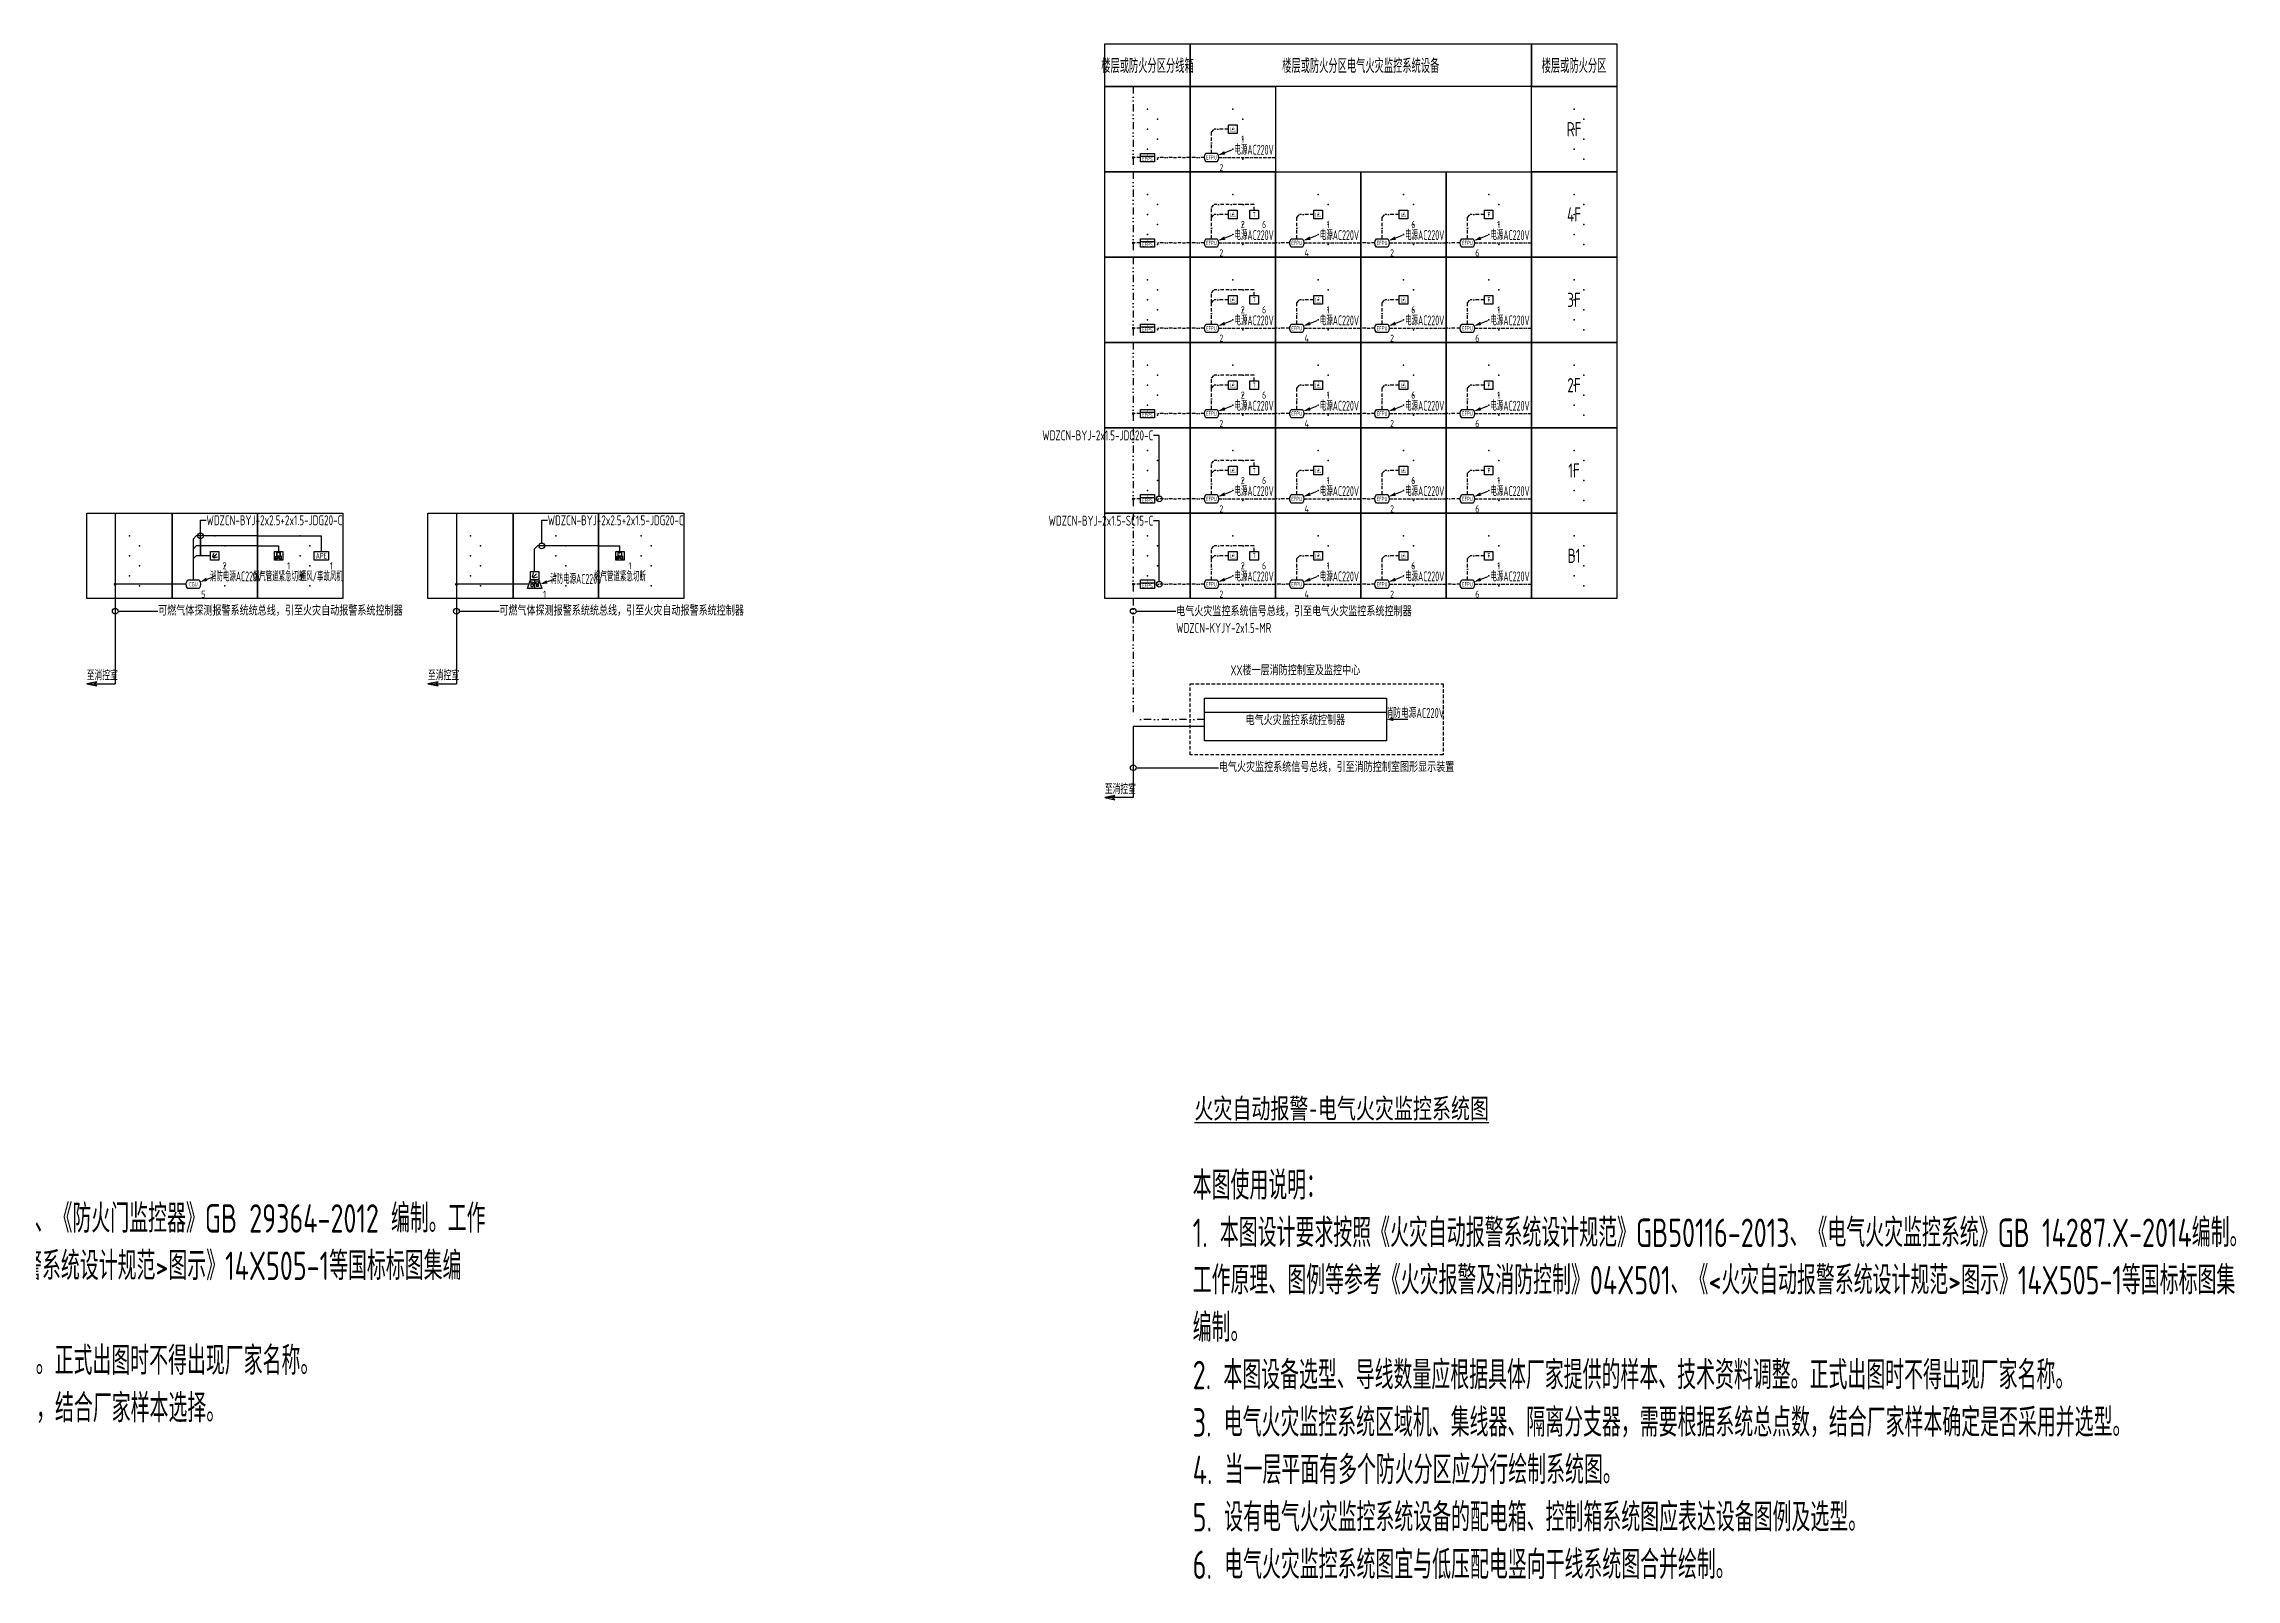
# Model space of a CAD drawing. Header units: millimetres. Extents: x -610917 to 349982, y -134386 to 298175.
# Drawn here: x 161603 to 238697, y -37479 to 16500 of the extents above; entities that cross this region are included whole.
import ezdxf
from ezdxf import colors
from ezdxf.entities.mleader import LeaderData, LeaderLine
from ezdxf.enums import TextEntityAlignment as Align
from ezdxf.math import Vec2, Vec3

# ---------------------------------------------------------------- set-up
doc = ezdxf.new("R2010")
doc.units = ezdxf.units.MM
doc.header["$LTSCALE"] = 500
doc.header["$MEASUREMENT"] = 0
for name, pattern in [('BORDER2', [0.875, 0.25, -0.125, 0.25, -0.125, 0, -0.125]), ('DIVIDE', [1.25, 0.5, -0.25, 0, -0.25, 0, -0.25]), ('DIVIDE2', [0.625, 0.25, -0.125, 0, -0.125, 0, -0.125]), ('HIDDEN', [0.375, 0.25, -0.125])]:
    doc.linetypes.add(name, pattern=pattern)
doc.layers.get('0').update_dxf_attribs({"linetype": 'CONTINUOUS'})
for name, color, linetype in [('E-EFPS-DEVC', 3, 'CONTINUOUS'), ('E-EFPS-WIRE', 1, 'BORDER2'), ('E-EFPS-WIRE2', 1, 'DIVIDE2'), ('E-EFPS-WIRE3', 1, 'DIVIDE'), ('E-FAS-DEVC', 3, 'CONTINUOUS'), ('E-FAS-WIRE', 4, 'CONTINUOUS'), ('E-POWR-EQPM', 3, 'CONTINUOUS'), ('E-REQU-DIMS', 30, 'CONTINUOUS'), ('E-UNIV-DIAG', 2, 'CONTINUOUS'), ('E-UNIV-DIAG2', 2, 'HIDDEN'), ('E-UNIV-EL', 140, 'CONTINUOUS'), ('E-UNIV-NOTE', 6, 'CONTINUOUS')]:
    doc.layers.add(name, color=color, linetype=linetype)
doc.styles.add('TH-STYLE1', font='Stfangso_0.ttf', dxfattribs={"width": 0.7})
doc.styles.add('TH-STYLE3', font='tssdeng.shx', dxfattribs={"width": 0.7, "bigfont": 'tssdchn.shx'})

# ---------------------------------------------------------------- blocks, each defined once
blk = doc.blocks.new('E-ES01')
blk.add_lwpolyline([(0, 3000), (3000, 3000), (3000, 0), (0, 0)], close=True)
for p in [(1500, 2200), (1850, 1850), (1500, 1500), (1500, 800), (1850, 1150), (1850, 450)]:
    blk.add_point(p)
blk = doc.blocks.new('E-BFAS621-3')
blk.add_lwpolyline([(-1.5, -1.5), (-1.5, 1.5), (1.5, 1.5), (1.5, -1.5)], close=True)
at = {"layer": 'E-UNIV-EL'}
for p, q in [((-0.65, 1.3), (0.65, 1.3)), ((-0.65, 0), (-0.65, 1.3)), ((-0.65, 0), (0.65, 0)), ((0, 0), (0, -0.7)), ((0.65, 0), (0.65, 1.3))]:
    blk.add_line(p, q, dxfattribs=at)
blk.add_lwpolyline([(1, -1.28), (1, -0.12), (-1, -1.28), (-1, -0.12)], close=True, dxfattribs=at)
at = {"layer": 'E-UNIV-EL', "style": 'TH-STYLE3', "width": 0.7}
blk.add_attdef('F', text='', height=1, dxfattribs=at).set_placement((0, 0.65), align=Align.MIDDLE)
blk = doc.blocks.new('E-BCGS215')
for points in [[(-2.5, -3), (-1.5, 0), (1.5, 0), (2.5, -3)], [(-1.5, 0), (-1.5, 3), (1.5, 3), (1.5, 0)]]:
    blk.add_lwpolyline(points, close=True)
at = {"layer": 'E-UNIV-EL'}
for p, q in [((-0.71, 1.15), (-0.35, 2.47)), ((-0.71, 0.79), (0.71, 2.21)), ((-0.35, 0.79), (0.97, 1.15)), ((0, 0), (0, -3)), ((-1.56, -0.5), (-0.24, -0.9)), ((-1.1, -1.5), (-1.56, -0.5)), ((-0.5, -1.5), (-1.3, -1.5)), ((-1.3, -1.5), (-1.3, -2.3)), ((-1.3, -2.3), (-0.5, -2.3)), ((-0.7, -1.5), (-0.24, -0.9)), ((-0.5, -1.5), (-0.5, -2.3)), ((0.6, -1.4), (0.6, -2.3)), ((1.2, -2.3), (0.6, -2.3)), ((1.2, -1.4), (1.2, -2.3))]:
    blk.add_line(p, q, dxfattribs=at)
at = {"layer": 'E-UNIV-EL', "const_width": 0.25}
blk.add_lwpolyline([(-0.62, 1.06, 1), (-0.44, 0.88, 1)], format="xyb", close=True, dxfattribs=at)
at = {"layer": 'E-UNIV-EL'}
blk.add_circle((0.9, -1), 0.5, dxfattribs=at)
blk = doc.blocks.new('E-BCGS110')
blk.add_lwpolyline([(-2, 1.5), (2, 1.5, -0.333333), (2, -1.5), (-2, -1.5, -0.333333)], format="xyb", close=True)
at = {"layer": 'E-UNIV-EL', "style": 'TH-STYLE3', "width": 0.7}
blk.add_attdef('F', text='', height=1.5, dxfattribs=at).set_placement((0, 0), align=Align.MIDDLE)
blk = doc.blocks.new('E-BCGS210')
blk.add_lwpolyline([(-1.5, -1.5), (-1.5, 1.5), (1.5, 1.5), (1.5, -1.5)], close=True)
at = {"layer": 'E-UNIV-EL'}
for p, q in [((-0.71, -0.35), (-0.35, 0.97)), ((-0.71, -0.71), (0.71, 0.71)), ((-0.35, -0.71), (0.97, -0.35))]:
    blk.add_line(p, q, dxfattribs=at)
at = {"layer": 'E-UNIV-EL', "const_width": 0.25}
blk.add_lwpolyline([(-0.62, -0.44, 1), (-0.44, -0.62, 1)], format="xyb", close=True, dxfattribs=at)
blk = doc.blocks.new('E-BDB004')
blk.add_lwpolyline([(-2.5, -1.5), (-2.5, 1.5), (2.5, 1.5), (2.5, -1.5)], close=True)
at = {"layer": 'E-UNIV-EL', "style": 'TH-STYLE3', "width": 0.7}
blk.add_attdef('BOX', text='', height=2, dxfattribs=at).set_placement((0, 0), align=Align.MIDDLE)
blk = doc.blocks.new('_DotBlank')
at = {"color": 0, "linetype": 'ByBlock', "lineweight": -2}
blk.add_line((-0.5, 0), (-1, 0), dxfattribs=at)
blk.add_circle((0, 0), 0.5, dxfattribs=at)
blk = doc.blocks.new('E-BEFPS021')
blk.add_lwpolyline([(-2.5, -1.5), (-2.5, 1.5), (2.5, 1.5), (2.5, -1.5)], close=True)
at = {"layer": 'E-UNIV-EL'}
blk.add_line((-2.5, 0.5), (2.5, 0.5), dxfattribs=at)
at = {"layer": 'E-UNIV-EL', "style": 'TH-STYLE3', "width": 0.7}
for height, p in [(1.5, (0, -0.5)), (1, (0, 1))]:
    blk.add_attdef('F', text='', height=height, dxfattribs=at).set_placement(p, align=Align.MIDDLE)
blk = doc.blocks.new('E-BEFPS110')
blk.add_lwpolyline([(-2, 1.5), (2, 1.5, -0.333333), (2, -1.5), (-2, -1.5, -0.333333)], format="xyb", close=True)
at = {"layer": 'E-UNIV-EL', "style": 'TH-STYLE3', "width": 0.7}
blk.add_attdef('F', text='', height=1.5, dxfattribs=at).set_placement((0, 0), align=Align.MIDDLE)
blk = doc.blocks.new('E-BEFPS220')
blk.add_lwpolyline([(-1.5, -1.5), (-1.5, 1.5), (1.5, 1.5), (1.5, -1.5)], close=True)
at = {"layer": 'E-UNIV-EL', "style": 'TH-STYLE3', "width": 0.7}
blk.add_attdef('F', text='', height=1.7, dxfattribs=at).set_placement((0, 0), align=Align.MIDDLE)
blk = doc.blocks.new('E-BEFPS210')
blk.add_lwpolyline([(-1.5, -1.5), (-1.5, 1.5), (1.5, 1.5), (1.5, -1.5)], close=True)
at = {"layer": 'E-UNIV-EL', "style": 'TH-STYLE3', "width": 0.7}
blk.add_attdef('F', text='', height=1.7, dxfattribs=at).set_placement((0, 0), align=Align.MIDDLE)

msp = doc.modelspace()

# ---------------------------------------------------------------- linework, layer by layer
at = {"layer": 'E-EFPS-WIRE'}
for p, q in [((202663, 13400), (202763, 13500)), ((202663, 12650), (202663, 13400)), ((203263, 13500), (202763, 13500)), ((200163, 12500), (199913, 12500)), ((202663, 10750), (202763, 10850)), ((204163, 10850), (202763, 10850)), ((204163, 10650), (204163, 10850)), ((202663, 10400), (202663, 10750)), ((202663, 10400), (202763, 10500)), ((202663, 9650), (202663, 10400)), ((203263, 10500), (202763, 10500)), ((205663, 10400), (205763, 10500)), ((205663, 9650), (205663, 10400)), ((206263, 10500), (205763, 10500)), ((208663, 10400), (208763, 10500)), ((208663, 9650), (208663, 10400)), ((209263, 10500), (208763, 10500)), ((211663, 10400), (211763, 10500)), ((211663, 9650), (211663, 10400)), ((212263, 10500), (211763, 10500)), ((200163, 9500), (199913, 9500)), ((205413, 9500), (204913, 9500)), ((211413, 9500), (210913, 9500)), ((202663, 7750), (202763, 7850)), ((202663, 7400), (202663, 7750)), ((204163, 7850), (202763, 7850)), ((204163, 7650), (204163, 7850)), ((202663, 7400), (202763, 7500)), ((202663, 6650), (202663, 7400)), ((203263, 7500), (202763, 7500)), ((205663, 7400), (205763, 7500)), ((205663, 6650), (205663, 7400)), ((206263, 7500), (205763, 7500)), ((208663, 7400), (208763, 7500)), ((208663, 6650), (208663, 7400)), ((209263, 7500), (208763, 7500)), ((211663, 7400), (211763, 7500)), ((211663, 6650), (211663, 7400)), ((212263, 7500), (211763, 7500)), ((200163, 6500), (199913, 6500)), ((205413, 6500), (204913, 6500)), ((211413, 6500), (210913, 6500)), ((202663, 4750), (202763, 4850)), ((202663, 4400), (202663, 4750)), ((204163, 4850), (202763, 4850)), ((204163, 4650), (204163, 4850)), ((202663, 4400), (202763, 4500)), ((202663, 3650), (202663, 4400)), ((203263, 4500), (202763, 4500)), ((205663, 4400), (205763, 4500)), ((205663, 3650), (205663, 4400)), ((206263, 4500), (205763, 4500)), ((208663, 4400), (208763, 4500)), ((208663, 3650), (208663, 4400)), ((209263, 4500), (208763, 4500)), ((211663, 4400), (211763, 4500)), ((211663, 3650), (211663, 4400)), ((212263, 4500), (211763, 4500)), ((200163, 3500), (199913, 3500)), ((205413, 3500), (204913, 3500)), ((211413, 3500), (210913, 3500)), ((202663, 1750), (202763, 1850)), ((202663, 1400), (202663, 1750)), ((204163, 1850), (202763, 1850)), ((204163, 1650), (204163, 1850)), ((202663, 1400), (202763, 1500)), ((202663, 650), (202663, 1400)), ((203263, 1500), (202763, 1500)), ((205663, 1400), (205763, 1500)), ((205663, 650), (205663, 1400)), ((206263, 1500), (205763, 1500)), ((208663, 1400), (208763, 1500)), ((208663, 650), (208663, 1400)), ((209263, 1500), (208763, 1500)), ((211663, 1400), (211763, 1500)), ((211663, 650), (211663, 1400)), ((212263, 1500), (211763, 1500)), ((200163, 500), (199913, 500)), ((205413, 500), (204913, 500)), ((211413, 500), (210913, 500)), ((202663, -1250), (202763, -1150)), ((202663, -1600), (202663, -1250)), ((202663, -1600), (202763, -1500)), ((204163, -1150), (202763, -1150)), ((203263, -1500), (202763, -1500)), ((204163, -1350), (204163, -1150)), ((205663, -1600), (205763, -1500)), ((206263, -1500), (205763, -1500)), ((208663, -1600), (208763, -1500)), ((209263, -1500), (208763, -1500)), ((211663, -1600), (211763, -1500)), ((212263, -1500), (211763, -1500)), ((202663, -2350), (202663, -1600)), ((205663, -2350), (205663, -1600)), ((208663, -2350), (208663, -1600)), ((211663, -2350), (211663, -1600)), ((200163, -2500), (199913, -2500))]:
    msp.add_line(p, q, dxfattribs=at)
at = {"layer": 'E-EFPS-WIRE2'}
for p, q in [((201913, 12500), (200663, 12500)), ((202413, 12500), (201913, 12500)), ((202913, 12500), (204913, 12500)), ((201913, 9500), (200663, 9500)), ((202413, 9500), (201913, 9500)), ((202913, 9500), (204913, 9500)), ((205913, 9500), (207913, 9500)), ((208413, 9500), (207913, 9500)), ((208913, 9500), (210913, 9500)), ((211913, 9500), (213913, 9500)), ((201913, 6500), (200663, 6500)), ((202413, 6500), (201913, 6500)), ((202913, 6500), (204913, 6500)), ((205913, 6500), (207913, 6500)), ((208413, 6500), (207913, 6500)), ((208913, 6500), (210913, 6500)), ((211913, 6500), (213913, 6500)), ((201913, 3500), (200663, 3500)), ((202413, 3500), (201913, 3500)), ((202913, 3500), (204913, 3500)), ((205913, 3500), (207913, 3500)), ((208413, 3500), (207913, 3500)), ((208913, 3500), (210913, 3500)), ((211913, 3500), (213913, 3500)), ((201913, 500), (200663, 500)), ((202413, 500), (201913, 500)), ((202913, 500), (204913, 500)), ((205913, 500), (207913, 500)), ((208413, 500), (207913, 500)), ((208913, 500), (210913, 500)), ((211913, 500), (213913, 500)), ((201913, -2500), (200663, -2500)), ((202413, -2500), (201913, -2500)), ((202913, -2500), (204913, -2500)), ((205413, -2500), (204913, -2500)), ((205913, -2500), (207913, -2500)), ((208413, -2500), (207913, -2500)), ((208913, -2500), (210913, -2500)), ((211413, -2500), (210913, -2500)), ((211913, -2500), (213913, -2500))]:
    msp.add_line(p, q, dxfattribs=at)
at = {"layer": 'E-EFPS-WIRE3'}
for p, q in [((199913, 15000), (199913, 12000)), ((199913, 12000), (199913, 9000)), ((199913, 9000), (199913, 6000)), ((199913, 6000), (199913, 3000)), ((199913, 3000), (199913, 0)), ((199913, 0), (199913, -3000)), ((199913, -3000), (199913, -7250)), ((202413, -7250), (199913, -7250))]:
    msp.add_line(p, q, dxfattribs=at)
at = {"layer": 'E-EFPS-WIRE3', "const_width": 50}
for points in [[(199888, 12500, 1), (199938, 12500, 1)], [(199888, 9500, 1), (199938, 9500, 1)], [(199888, 6500, 1), (199938, 6500, 1)], [(199888, 3500, 1), (199938, 3500, 1)], [(199888, 500, 1), (199938, 500, 1)], [(199888, -2500, 1), (199938, -2500, 1)]]:
    msp.add_lwpolyline(points, format="xyb", close=True, dxfattribs=at)
at = {"layer": 'E-FAS-DEVC'}
for p, q in [((203367, 12757), (203132, 12671)), ((203367, 9757), (203132, 9671)), ((206367, 9757), (206132, 9671)), ((209367, 9757), (209132, 9671)), ((212367, 9757), (212132, 9671)), ((203367, 6757), (203132, 6671)), ((206367, 6757), (206132, 6671)), ((209367, 6757), (209132, 6671)), ((212367, 6757), (212132, 6671)), ((203367, 3757), (203132, 3671)), ((206367, 3757), (206132, 3671)), ((209367, 3757), (209132, 3671)), ((212367, 3757), (212132, 3671)), ((203367, 757), (203132, 671)), ((206367, 757), (206132, 671)), ((209367, 757), (209132, 671)), ((212367, 757), (212132, 671)), ((167567, -2243), (167332, -2329)), ((203367, -2243), (203132, -2329)), ((206367, -2243), (206132, -2329)), ((209367, -2243), (209132, -2329)), ((212367, -2243), (212132, -2329)), ((179532, -2329), (179297, -2414)), ((202413, -7000), (208813, -7000)), ((209563, -7250), (209063, -7250))]:
    msp.add_line(p, q, dxfattribs=at)
for points in [[(203132, 12671, 125, 0, 0), (202897, 12586, 0, 0, 0)], [(203132, 9671, 125, 0, 0), (202897, 9586, 0, 0, 0)], [(206132, 9671, 125, 0, 0), (205897, 9586, 0, 0, 0)], [(209132, 9671, 125, 0, 0), (208897, 9586, 0, 0, 0)], [(212132, 9671, 125, 0, 0), (211897, 9586, 0, 0, 0)], [(203132, 6671, 125, 0, 0), (202897, 6586, 0, 0, 0)], [(206132, 6671, 125, 0, 0), (205897, 6586, 0, 0, 0)], [(209132, 6671, 125, 0, 0), (208897, 6586, 0, 0, 0)], [(212132, 6671, 125, 0, 0), (211897, 6586, 0, 0, 0)], [(203132, 3671, 125, 0, 0), (202897, 3586, 0, 0, 0)], [(206132, 3671, 125, 0, 0), (205897, 3586, 0, 0, 0)], [(209132, 3671, 125, 0, 0), (208897, 3586, 0, 0, 0)], [(212132, 3671, 125, 0, 0), (211897, 3586, 0, 0, 0)], [(203132, 671, 125, 0, 0), (202897, 586, 0, 0, 0)], [(206132, 671, 125, 0, 0), (205897, 586, 0, 0, 0)], [(209132, 671, 125, 0, 0), (208897, 586, 0, 0, 0)], [(212132, 671, 125, 0, 0), (211897, 586, 0, 0, 0)], [(167332, -2329, 125, 0, 0), (167097, -2414, 0, 0, 0)], [(203132, -2329, 125, 0, 0), (202897, -2414, 0, 0, 0)], [(206132, -2329, 125, 0, 0), (205897, -2414, 0, 0, 0)], [(209132, -2329, 125, 0, 0), (208897, -2414, 0, 0, 0)], [(212132, -2329, 125, 0, 0), (211897, -2414, 0, 0, 0)], [(179297, -2414, 125, 0, 0), (179062, -2500, 0, 0, 0)], [(209063, -7250, 125, 0, 0), (208813, -7250, 0, 0, 0)]]:
    msp.add_lwpolyline(points, format="xyseb", dxfattribs=at)
msp.add_lwpolyline([(202413, -8000), (202413, -6500), (208813, -6500), (208813, -8000)], close=True, dxfattribs=at)
at = {"layer": 'E-FAS-WIRE'}
for p, q in [((164112, 0), (164112, -3000)), ((176112, 0), (176112, -3000)), ((166962, -800), (166862, -900)), ((166862, -1600), (166862, -900)), ((166862, -1250), (166962, -1150)), ((166862, -1600), (166962, -1500)), ((169112, -800), (166962, -800)), ((169112, -1150), (166962, -1150)), ((167462, -1500), (166962, -1500)), ((169112, -800), (171362, -800)), ((169112, -1150), (169862, -1150)), ((169862, -1350), (169862, -1150)), ((171362, -1350), (171362, -800)), ((178862, -1250), (178962, -1150)), ((178862, -2050), (178862, -1250)), ((181112, -1150), (178962, -1150)), ((181112, -1150), (181862, -1150)), ((181862, -1350), (181862, -1150)), ((166862, -2350), (166862, -1600)), ((166112, -2500), (164112, -2500)), ((164112, -3000), (164112, -6000)), ((166612, -2500), (166112, -2500)), ((178112, -2500), (176112, -2500)), ((176112, -3000), (176112, -6000)), ((178662, -2500), (178112, -2500)), ((163112, -6000), (164112, -6000)), ((175112, -6000), (176112, -6000)), ((202413, -7500), (199913, -7500)), ((199913, -7500), (199913, -10000)), ((199913, -10000), (198913, -10000))]:
    msp.add_line(p, q, dxfattribs=at)
at = {"layer": 'E-FAS-WIRE', "const_width": 50}
for points in [[(164087, -2500, 1), (164137, -2500, 1)], [(176087, -2500, 1), (176137, -2500, 1)]]:
    msp.add_lwpolyline(points, format="xyb", close=True, dxfattribs=at)
at = {"layer": 'E-FAS-WIRE'}
for points in [[(163112, -6000), (163465, -6075), (163365, -6000), (163465, -5925), (163112, -6000)], [(175112, -6000), (175465, -6075), (175365, -6000), (175465, -5925), (175112, -6000)], [(198913, -10000), (199265, -10075), (199165, -10000), (199265, -9925), (198913, -10000)]]:
    msp.add_lwpolyline(points, dxfattribs=at)
at = {"layer": 'E-UNIV-DIAG'}
for points in [[(198913, 16500), (201913, 16500), (201913, 15000), (198913, 15000)], [(201913, 16500), (213913, 16500), (213913, 15000), (201913, 15000)], [(213913, 16500), (216913, 16500), (216913, 15000), (213913, 15000)]]:
    msp.add_lwpolyline(points, close=True, dxfattribs=at)
at = {"layer": 'E-UNIV-DIAG2'}
msp.add_lwpolyline([(201913, -8500), (201913, -6000), (210813, -6000), (210813, -8500)], close=True, dxfattribs=at)

# ---------------------------------------------------------------- block references
at = {"layer": 'E-EFPS-DEVC', "xscale": 100, "yscale": 100, "zscale": 100}
for name, p, values in [('E-BEFPS210', (203413, 13500), {'F': 'I△'}), ('E-BEFPS110', (202663, 12507), {'F': 'EFPU'}), ('E-BEFPS210', (203413, 10500), {'F': 'I△'}), ('E-BEFPS220', (204163, 10500), {'F': 'T'}), ('E-BEFPS210', (206413, 10500), {'F': 'I△'}), ('E-BEFPS210', (209413, 10500), {'F': 'I△'}), ('E-BEFPS220', (212413, 10500), {'F': 'T'}), ('E-BEFPS110', (202663, 9500), {'F': 'EFPU'}), ('E-BEFPS110', (205663, 9500), {'F': 'EFPU'}), ('E-BEFPS110', (208663, 9500), {'F': 'EFPU'}), ('E-BEFPS110', (211663, 9500), {'F': 'EFPU'}), ('E-BEFPS210', (203413, 7500), {'F': 'I△'}), ('E-BEFPS220', (204163, 7500), {'F': 'T'}), ('E-BEFPS210', (206413, 7500), {'F': 'I△'}), ('E-BEFPS210', (209413, 7500), {'F': 'I△'}), ('E-BEFPS220', (212413, 7500), {'F': 'T'}), ('E-BEFPS110', (202663, 6500), {'F': 'EFPU'}), ('E-BEFPS110', (205663, 6500), {'F': 'EFPU'}), ('E-BEFPS110', (208663, 6500), {'F': 'EFPU'}), ('E-BEFPS110', (211663, 6500), {'F': 'EFPU'}), ('E-BEFPS210', (203413, 4500), {'F': 'I△'}), ('E-BEFPS220', (204163, 4500), {'F': 'T'}), ('E-BEFPS210', (206413, 4500), {'F': 'I△'}), ('E-BEFPS210', (209413, 4500), {'F': 'I△'}), ('E-BEFPS220', (212413, 4500), {'F': 'T'}), ('E-BEFPS110', (202663, 3500), {'F': 'EFPU'}), ('E-BEFPS110', (205663, 3500), {'F': 'EFPU'}), ('E-BEFPS110', (208663, 3500), {'F': 'EFPU'}), ('E-BEFPS110', (211663, 3500), {'F': 'EFPU'}), ('E-BEFPS210', (203413, 1500), {'F': 'I△'}), ('E-BEFPS220', (204163, 1500), {'F': 'T'}), ('E-BEFPS210', (206413, 1500), {'F': 'I△'}), ('E-BEFPS210', (209413, 1500), {'F': 'I△'}), ('E-BEFPS220', (212413, 1500), {'F': 'T'}), ('E-BEFPS110', (202663, 500), {'F': 'EFPU'}), ('E-BEFPS110', (205663, 500), {'F': 'EFPU'}), ('E-BEFPS110', (208663, 500), {'F': 'EFPU'}), ('E-BEFPS110', (211663, 500), {'F': 'EFPU'}), ('E-BEFPS210', (203413, -1500), {'F': 'I△'}), ('E-BEFPS220', (204163, -1500), {'F': 'T'}), ('E-BEFPS210', (206413, -1500), {'F': 'I△'}), ('E-BEFPS210', (209413, -1500), {'F': 'I△'}), ('E-BEFPS220', (212413, -1500), {'F': 'T'}), ('E-BEFPS110', (202663, -2500), {'F': 'EFPU'}), ('E-BEFPS110', (205663, -2500), {'F': 'EFPU'}), ('E-BEFPS110', (208663, -2500), {'F': 'EFPU'}), ('E-BEFPS110', (211663, -2500), {'F': 'EFPU'})]:
    msp.add_blockref(name, p, dxfattribs=at).add_auto_attribs(values)
at = {"layer": 'E-EFPS-DEVC'}
ref = msp.add_blockref('E-BEFPS021', (200413, 12500), dxfattribs=dict(at, xscale=100, yscale=100, zscale=100))
ref.add_attrib('F', 'Z', dxfattribs={"layer": 'E-UNIV-EL', "height": 100, "style": 'TH-STYLE3', "width": 0.7}).set_placement((200413, 12600), align=Align.MIDDLE)
ref.add_attrib('F', 'EFPS', dxfattribs={"layer": 'E-UNIV-EL', "height": 150, "style": 'TH-STYLE3', "width": 0.7}).set_placement((200413, 12450), align=Align.MIDDLE)
ref = msp.add_blockref('E-BEFPS021', (200413, 9500), dxfattribs=dict(at, xscale=100, yscale=100, zscale=100))
ref.add_attrib('F', 'Z', dxfattribs={"layer": 'E-UNIV-EL', "height": 100, "style": 'TH-STYLE3', "width": 0.7}).set_placement((200413, 9600), align=Align.MIDDLE)
ref.add_attrib('F', 'EFPS', dxfattribs={"layer": 'E-UNIV-EL', "height": 150, "style": 'TH-STYLE3', "width": 0.7}).set_placement((200413, 9450), align=Align.MIDDLE)
ref = msp.add_blockref('E-BEFPS021', (200413, 6500), dxfattribs=dict(at, xscale=100, yscale=100, zscale=100))
ref.add_attrib('F', 'Z', dxfattribs={"layer": 'E-UNIV-EL', "height": 100, "style": 'TH-STYLE3', "width": 0.7}).set_placement((200413, 6600), align=Align.MIDDLE)
ref.add_attrib('F', 'EFPS', dxfattribs={"layer": 'E-UNIV-EL', "height": 150, "style": 'TH-STYLE3', "width": 0.7}).set_placement((200413, 6450), align=Align.MIDDLE)
ref = msp.add_blockref('E-BEFPS021', (200413, 3500), dxfattribs=dict(at, xscale=100, yscale=100, zscale=100))
ref.add_attrib('F', 'Z', dxfattribs={"layer": 'E-UNIV-EL', "height": 100, "style": 'TH-STYLE3', "width": 0.7}).set_placement((200413, 3600), align=Align.MIDDLE)
ref.add_attrib('F', 'EFPS', dxfattribs={"layer": 'E-UNIV-EL', "height": 150, "style": 'TH-STYLE3', "width": 0.7}).set_placement((200413, 3450), align=Align.MIDDLE)
ref = msp.add_blockref('E-BEFPS021', (200413, 500), dxfattribs=dict(at, xscale=100, yscale=100, zscale=100))
ref.add_attrib('F', 'Z', dxfattribs={"layer": 'E-UNIV-EL', "height": 100, "style": 'TH-STYLE3', "width": 0.7}).set_placement((200413, 600), align=Align.MIDDLE)
ref.add_attrib('F', 'EFPS', dxfattribs={"layer": 'E-UNIV-EL', "height": 150, "style": 'TH-STYLE3', "width": 0.7}).set_placement((200413, 450), align=Align.MIDDLE)
ref = msp.add_blockref('E-BEFPS021', (200413, -2500), dxfattribs=dict(at, xscale=100, yscale=100, zscale=100))
ref.add_attrib('F', 'Z', dxfattribs={"layer": 'E-UNIV-EL', "height": 100, "style": 'TH-STYLE3', "width": 0.7}).set_placement((200413, -2400), align=Align.MIDDLE)
ref.add_attrib('F', 'EFPS', dxfattribs={"layer": 'E-UNIV-EL', "height": 150, "style": 'TH-STYLE3', "width": 0.7}).set_placement((200413, -2550), align=Align.MIDDLE)
at = {"layer": 'E-FAS-DEVC', "xscale": 100, "yscale": 100, "zscale": 100}
for name, p in [('E-BCGS210', (167612, -1500)), ('E-BCGS215', (178862, -2350))]:
    msp.add_blockref(name, p, dxfattribs=at)
at = {"layer": 'E-FAS-DEVC'}
ref = msp.add_blockref('E-BFAS621-3', (169862, -1500), dxfattribs=dict(at, xscale=100, yscale=100, zscale=100))
ref.add_attrib('F', 'M', dxfattribs={"layer": 'E-UNIV-EL', "height": 100, "style": 'TH-STYLE3', "width": 0.7}).set_placement((169862, -1425), align=Align.MIDDLE)
ref = msp.add_blockref('E-BFAS621-3', (181862, -1500), dxfattribs=dict(at, xscale=100, yscale=100, zscale=100))
ref.add_attrib('F', 'M', dxfattribs={"layer": 'E-UNIV-EL', "height": 100, "style": 'TH-STYLE3', "width": 0.7}).set_placement((181862, -1425), align=Align.MIDDLE)
at = {"layer": 'E-FAS-DEVC', "xscale": 100, "yscale": 100, "zscale": 100}
msp.add_blockref('E-BCGS110', (166862, -2500), dxfattribs=at).add_auto_attribs({'F': 'CGU'})
at = {"layer": 'E-POWR-EQPM', "xscale": 100, "yscale": 100, "zscale": 100}
msp.add_blockref('E-BDB004', (171362, -1500), dxfattribs=at).add_auto_attribs({'BOX': 'APE'})
at = {"layer": 'E-UNIV-DIAG'}
for p in [(198913, 12000), (201913, 12000), (213913, 12000), (198913, 9000), (201913, 9000), (204913, 9000), (207913, 9000), (210913, 9000), (213913, 9000), (198913, 6000), (201913, 6000), (204913, 6000), (207913, 6000), (210913, 6000), (213913, 6000), (198913, 3000), (201913, 3000), (204913, 3000), (207913, 3000), (210913, 3000), (213913, 3000), (198913, 0), (201913, 0), (204913, 0), (207913, 0), (210913, 0), (213913, 0), (163112, -3000), (166112, -3000), (169112, -3000), (175112, -3000), (178112, -3000), (181112, -3000), (198913, -3000), (201913, -3000), (204913, -3000), (207913, -3000), (210913, -3000), (213913, -3000)]:
    msp.add_blockref('E-ES01', p, dxfattribs=at)

# ---------------------------------------------------------------- texts
at = {"layer": 'E-UNIV-NOTE', "style": 'TH-STYLE3'}
for s, height, width, p in [('楼层或防火分区分线箱', 500, 0.5, (200413, 15750)), ('楼层或防火分区电气火灾监控系统设备', 500, 0.5, (207913, 15750)), ('楼层或防火分区', 500, 0.5, (215413, 15750)), ('1', 250, 0.7, (203763, 13150)), ('RF', 500, 0.7, (215413, 13500)), ('电源AC220V', 350, 0.5, (204163, 12800)), ('2', 250, 0.7, (203013, 12150)), ('2', 250, 0.7, (203763, 10150)), ('6', 250, 0.7, (204513, 10150)), ('1', 250, 0.7, (206763, 10150)), ('6', 250, 0.7, (209763, 10150)), ('1', 250, 0.7, (212763, 10150)), ('4F', 500, 0.7, (215413, 10500)), ('2', 250, 0.7, (203013, 9150)), ('电源AC220V', 350, 0.5, (204163, 9800)), ('4', 250, 0.7, (206013, 9150)), ('电源AC220V', 350, 0.5, (207163, 9800)), ('2', 250, 0.7, (209013, 9150)), ('电源AC220V', 350, 0.5, (210163, 9800)), ('6', 250, 0.7, (212013, 9150)), ('电源AC220V', 350, 0.5, (213163, 9800)), ('3F', 500, 0.7, (215413, 7500)), ('电源AC220V', 350, 0.5, (204163, 6800)), ('2', 250, 0.7, (203763, 7150)), ('6', 250, 0.7, (204513, 7150)), ('电源AC220V', 350, 0.5, (207163, 6800)), ('1', 250, 0.7, (206763, 7150)), ('电源AC220V', 350, 0.5, (210163, 6800)), ('6', 250, 0.7, (209763, 7150)), ('电源AC220V', 350, 0.5, (213163, 6800)), ('1', 250, 0.7, (212763, 7150)), ('2', 250, 0.7, (203013, 6150)), ('4', 250, 0.7, (206013, 6150)), ('2', 250, 0.7, (209013, 6150)), ('6', 250, 0.7, (212013, 6150)), ('2F', 500, 0.7, (215413, 4500)), ('电源AC220V', 350, 0.5, (204163, 3800)), ('2', 250, 0.7, (203763, 4150)), ('6', 250, 0.7, (204513, 4150)), ('电源AC220V', 350, 0.5, (207163, 3800)), ('1', 250, 0.7, (206763, 4150)), ('电源AC220V', 350, 0.5, (210163, 3800)), ('6', 250, 0.7, (209763, 4150)), ('电源AC220V', 350, 0.5, (213163, 3800)), ('1', 250, 0.7, (212763, 4150)), ('2', 250, 0.7, (203013, 3150)), ('4', 250, 0.7, (206013, 3150)), ('2', 250, 0.7, (209013, 3150)), ('6', 250, 0.7, (212013, 3150)), ('1F', 500, 0.7, (215413, 1500)), ('电源AC220V', 350, 0.5, (204163, 800)), ('2', 250, 0.7, (203763, 1150)), ('6', 250, 0.7, (204513, 1150)), ('电源AC220V', 350, 0.5, (207163, 800)), ('1', 250, 0.7, (206763, 1150)), ('电源AC220V', 350, 0.5, (210163, 800)), ('6', 250, 0.7, (209763, 1150)), ('电源AC220V', 350, 0.5, (213163, 800)), ('1', 250, 0.7, (212763, 1150)), ('2', 250, 0.7, (203013, 150)), ('4', 250, 0.7, (206013, 150)), ('2', 250, 0.7, (209013, 150)), ('6', 250, 0.7, (212013, 150)), ('B1', 500, 0.7, (215413, -1500)), ('消防电源AC220V', 350, 0.5, (168362, -2200)), ('2', 250, 0.7, (167962, -1850)), ('燃气管道紧急切断', 350, 0.5, (169862, -2200)), ('1', 250, 0.7, (170212, -1850)), ('通风/事故风机', 350, 0.5, (171362, -2200)), ('1', 250, 0.7, (171712, -1850)), ('消防电源AC220V', 350, 0.5, (180327, -2286)), ('燃气管道紧急切断', 350, 0.5, (181862, -2200)), ('1', 250, 0.7, (182212, -1850)), ('电源AC220V', 350, 0.5, (204163, -2200)), ('2', 250, 0.7, (203763, -1850)), ('6', 250, 0.7, (204513, -1850)), ('电源AC220V', 350, 0.5, (207163, -2200)), ('1', 250, 0.7, (206763, -1850)), ('电源AC220V', 350, 0.5, (210163, -2200)), ('6', 250, 0.7, (209763, -1850)), ('电源AC220V', 350, 0.5, (213163, -2200)), ('1', 250, 0.7, (212763, -1850)), ('5', 250, 0.7, (167212, -2850)), ('1', 250, 0.7, (179212, -2850)), ('2', 250, 0.7, (203013, -2850)), ('4', 250, 0.7, (206013, -2850)), ('2', 250, 0.7, (209013, -2850)), ('6', 250, 0.7, (212013, -2850)), ('消防电源AC220V', 350, 0.6, (209813, -7000)), ('电气火灾监控系统控制器', 350, 0.7, (205613, -7250))]:
    msp.add_text(s, height=height, dxfattribs=dict(at, width=width)).set_placement(p, align=Align.MIDDLE)
at = {"layer": 'E-UNIV-NOTE', "style": 'TH-STYLE3', "width": 0.7}
msp.add_text('XX楼一层消防控制室及监控中心', height=350, rotation=360, dxfattribs=at).set_placement((205613, -5500), align=Align.MIDDLE)
at = {"layer": 'E-UNIV-NOTE', "style": 'TH-STYLE3', "width": 0.6}
for p in [(163112, -5700), (175112, -5700), (198913, -9700)]:
    msp.add_text('至消控室', height=350, dxfattribs=at).set_placement(p, align=Align.MIDDLE_LEFT)
at = {"layer": 'E-UNIV-NOTE', "insert": (207242, -20968), "char_height": 700, "attachment_point": 5, "style": 'TH-STYLE1'}
msp.add_mtext('{\\L火灾自动报警-电气火灾监控系统图}', dxfattribs=at)
at = {"layer": 'E-UNIV-NOTE', "char_height": 500, "width": 37138.46, "attachment_point": 1, "style": 'TH-STYLE3'}
for s, insert in [('{\\H2x;本图使用说明：\\P1. 本图设计要求按照《火灾自动报警系统设计规范》GB50116-2013、《防火门监控器》GB 29364-2012 编制。工作原理、图例等参考《火灾报警及消防控制》04X501、《<火灾自动报警系统设计规范>图示》14X505-1等国标标图集编制。\\P2. 本图设备选型、导线数量应根据具体厂家提供的样本、技术资料调整。正式出图时不得出现厂家名称。\\P3. 可燃气体探测报警系统区域机一般情况不需要，需要根据系统总点数，结合厂家样本选择。\\P4. 当一层平面有多个防火分区应分行绘制系统图。\\P5. 可燃气体探测报警系统图宜与火灾自动报警系统图合并绘制。}', (140289, -22629)), ('{\\H2x;本图使用说明：\\P1. 本图设计要求按照《火灾自动报警系统设计规范》GB50116-2013、《电气火灾监控系统》GB 14287.X-2014编制。工作原理、图例等参考《火灾报警及消防控制》04X501、《<火灾自动报警系统设计规范>图示》14X505-1等国标标图集编制。\\P2. 本图设备选型、导线数量应根据具体厂家提供的样本、技术资料调整。正式出图时不得出现厂家名称。\\P3. 电气火灾监控系统区域机、集线器、隔离分支器，需要根据系统总点数，结合厂家样本确定是否采用并选型。\\P4. 当一层平面有多个防火分区应分行绘制系统图。\\P5. 设有电气火灾监控系统设备的配电箱、控制箱系统图应表达设备图例及选型。\\P6. 电气火灾监控系统图宜与低压配电竖向干线系统图合并绘制。}', (202003, -23135))]:
    msp.add_mtext(s, dxfattribs=dict(at, insert=insert))

# ---------------------------------------------------------------- leaders
at = {"layer": 'E-REQU-DIMS'}
ml = msp.add_multileader_mtext('Standard', dxfattribs=at)
ml.set_content('WDZCN-BYJ-2x1.5-JDG20-C', color=6, style='TH-STYLE3')
ml.set_leader_properties()
ml.set_arrow_properties(name='DOTBLANK')
ml.build(insert=Vec2(0, 0))
ml.multileader.update_dxf_attribs({"dogleg_length": 2, "arrow_head_size": 200, "scale": 100})
ctx = ml.context
ctx.base_point, ctx.scale, ctx.char_height, ctx.arrow_head_size, ctx.landing_gap_size, ctx.plane_origin = Vec3(196191, 2735), 100, 350, 200, 9, Vec3(200546, 4539)
ctx.text_align_type = 2
notes = []
notes.append((ctx, [(0, (1, 1, 0), (200828, 2735), (-1, 0), 200, [(1, [(200828, 500)], 0, [])])]))
ctx.mtext.insert, ctx.mtext.alignment, ctx.mtext.flow_direction = Vec3(200619, 2910), 3, 5
ml = msp.add_multileader_mtext('Standard', dxfattribs=at)
ml.set_content('WDZCN-BYJ-2x2.5+2x1.5-JDG20-C', color=6, style='TH-STYLE3')
ml.set_leader_properties()
ml.set_arrow_properties(name='DOTBLANK')
ml.build(insert=Vec2(0, 0))
ml.multileader.update_dxf_attribs({"dogleg_length": 2, "arrow_head_size": 200, "scale": 100})
ctx = ml.context
ctx.base_point, ctx.scale, ctx.char_height, ctx.arrow_head_size, ctx.landing_gap_size, ctx.plane_origin = Vec3(167312, -250), 100, 350, 200, 9, Vec3(167395, 1204)
notes.append((ctx, [(0, (1, 1, 0), (167112, -250), (1, 0), 200, [(2, [(167112, -800), (167112, -1150), (167112, -1500)], 0, [])])]))
ctx.mtext.insert, ctx.mtext.flow_direction = Vec3(167321, -75), 5
ml = msp.add_multileader_mtext('Standard', dxfattribs=at)
ml.set_content('WDZCN-BYJ-2x2.5+2x1.5-JDG20-C', color=6, style='TH-STYLE3')
ml.set_leader_properties()
ml.set_arrow_properties(name='DOTBLANK')
ml.build(insert=Vec2(0, 0))
ml.multileader.update_dxf_attribs({"dogleg_length": 2, "arrow_head_size": 200, "scale": 100})
ctx = ml.context
ctx.base_point, ctx.scale, ctx.char_height, ctx.arrow_head_size, ctx.landing_gap_size, ctx.plane_origin = Vec3(179312, -250), 100, 350, 200, 9, Vec3(179395, 1204)
notes.append((ctx, [(0, (1, 1, 0), (179112, -250), (1, 0), 200, [(0, [(179112, -1150)], 0, [])])]))
ctx.mtext.insert, ctx.mtext.flow_direction = Vec3(179321, -75), 5
ml = msp.add_multileader_mtext('Standard', dxfattribs=at)
ml.set_content('WDZCN-BYJ-2x1.5-SC15-C', color=6, style='TH-STYLE3')
ml.set_leader_properties()
ml.set_arrow_properties(name='DOTBLANK')
ml.build(insert=Vec2(0, 0))
ml.multileader.update_dxf_attribs({"dogleg_length": 2, "arrow_head_size": 200, "scale": 100})
ctx = ml.context
ctx.base_point, ctx.scale, ctx.char_height, ctx.arrow_head_size, ctx.landing_gap_size, ctx.plane_origin = Vec3(196351, -265), 100, 350, 200, 9, Vec3(200546, 1539)
ctx.text_align_type = 2
notes.append((ctx, [(0, (1, 1, 0), (200828, -265), (-1, 0), 200, [(1, [(200828, -2500)], 0, [])])]))
ctx.mtext.insert, ctx.mtext.alignment, ctx.mtext.flow_direction = Vec3(200619, -90), 3, 5
ml = msp.add_multileader_mtext('Standard', dxfattribs=at)
ml.set_content('可燃气体探测报警系统统总线，引至火灾自动报警系统控制器', color=6, style='TH-STYLE3')
ml.set_leader_properties()
ml.set_arrow_properties(name='DOTBLANK')
ml.build(insert=Vec2(0, 0))
ml.multileader.update_dxf_attribs({"dogleg_length": 2, "arrow_head_size": 200, "scale": 100})
ctx = ml.context
ctx.base_point, ctx.scale, ctx.char_height, ctx.arrow_head_size, ctx.landing_gap_size, ctx.plane_origin = Vec3(165612, -3450), 100, 350, 200, 9, Vec3(167395, -1996)
notes.append((ctx, [(0, (1, 1, 0), (165412, -3450), (1, 0), 200, [(1, [(164112, -3450)], 0, [])])]))
ctx.mtext.insert, ctx.mtext.flow_direction = Vec3(165621, -3250), 5
ml = msp.add_multileader_mtext('Standard', dxfattribs=at)
ml.set_content('可燃气体探测报警系统统总线，引至火灾自动报警系统控制器', color=6, style='TH-STYLE3')
ml.set_leader_properties()
ml.set_arrow_properties(name='DOTBLANK')
ml.build(insert=Vec2(0, 0))
ml.multileader.update_dxf_attribs({"dogleg_length": 2, "arrow_head_size": 200, "scale": 100})
ctx = ml.context
ctx.base_point, ctx.scale, ctx.char_height, ctx.arrow_head_size, ctx.landing_gap_size, ctx.plane_origin = Vec3(177612, -3450), 100, 350, 200, 9, Vec3(179395, -1996)
notes.append((ctx, [(0, (1, 1, 0), (177412, -3450), (1, 0), 200, [(1, [(176112, -3450)], 0, [])])]))
ctx.mtext.insert, ctx.mtext.flow_direction = Vec3(177621, -3250), 5
ml = msp.add_multileader_mtext('Standard', dxfattribs=at)
ml.set_content('电气火灾监控系统信号总线，引至电气火灾监控系统控制器\\PWDZCN-KYJY-2x1.5-MR', color=6, style='TH-STYLE3')
ml.set_leader_properties()
ml.set_arrow_properties(name='DOTBLANK')
ml.build(insert=Vec2(0, 0))
ml.multileader.update_dxf_attribs({"dogleg_length": 2, "arrow_head_size": 200, "scale": 100})
ctx = ml.context
ctx.base_point, ctx.scale, ctx.char_height, ctx.arrow_head_size, ctx.landing_gap_size, ctx.plane_origin = Vec3(201413, -3450), 100, 350, 200, 9, Vec3(203195, -1996)
notes.append((ctx, [(0, (1, 1, 0), (201213, -3450), (1, 0), 200, [(1, [(199913, -3450)], 0, [])])]))
ctx.mtext.insert, ctx.mtext.flow_direction = Vec3(201422, -3275), 5
ml = msp.add_multileader_mtext('Standard', dxfattribs=at)
ml.set_content('电气火灾监控系统信号总线，引至消防控制室图形显示装置', color=6, style='TH-STYLE3')
ml.set_leader_properties()
ml.set_arrow_properties(name='DOTBLANK')
ml.build(insert=Vec2(0, 0))
ml.multileader.update_dxf_attribs({"dogleg_length": 2, "arrow_head_size": 200, "scale": 100})
ctx = ml.context
ctx.base_point, ctx.scale, ctx.char_height, ctx.arrow_head_size, ctx.landing_gap_size, ctx.plane_origin = Vec3(202913, -8950), 100, 350, 200, 9, Vec3(203195, -7496)
notes.append((ctx, [(0, (1, 1, 0), (202713, -8950), (1, 0), 200, [(1, [(199913, -8950)], 0, [])])]))
ctx.mtext.insert, ctx.mtext.flow_direction = Vec3(202922, -8750), 5
for ctx, leaders in notes:
    for number, flags, end, landing, length, lines in leaders:
        leader = LeaderData()
        leader.index, (leader.has_last_leader_line, leader.has_dogleg_vector, leader.attachment_direction) = number, flags
        leader.last_leader_point, leader.dogleg_vector, leader.dogleg_length = Vec3(end), Vec3(landing), length
        for number, points, colour, breaks in lines:
            line = LeaderLine()
            line.index, line.vertices, line.color, line.breaks = number, Vec3.list(points), colors.encode_raw_color(colour), breaks
            leader.lines.append(line)
        ctx.leaders.append(leader)

doc.saveas('drawing.dxf')
